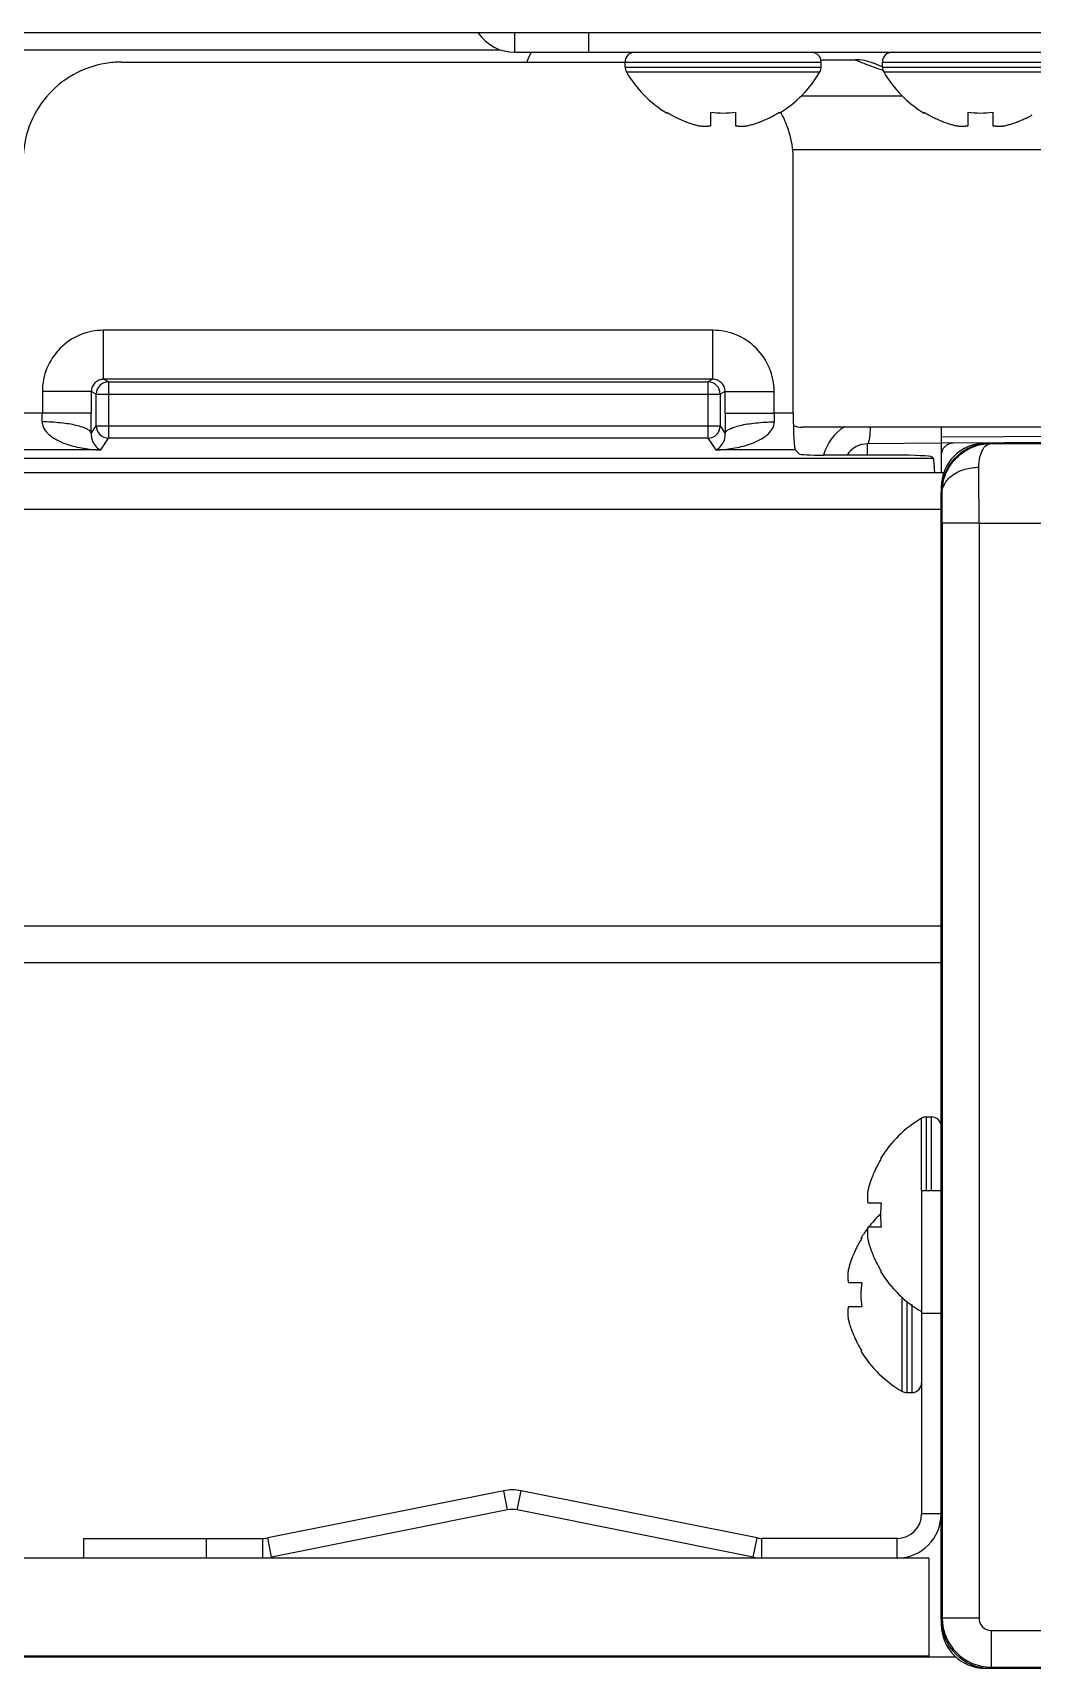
# Model space of a CAD drawing. Header units: millimetres. Extents: x -1686 to 4120, y -1850 to 2563.
# Drawn here: x 768.7 to 809.5, y -1789.9 to -1723.2 of the extents above; entities that cross this region are included whole.
import ezdxf

# ---------------------------------------------------------------- set-up
doc = ezdxf.new("R2010")
doc.units = ezdxf.units.MM
doc.header["$LTSCALE"] = 65.395
doc.layers.get('0').update_dxf_attribs({"linetype": 'CONTINUOUS'})
doc.layers.add('ASSI', color=7, linetype='CONTINUOUS')
doc.layers.add('GEOM', color=7, linetype='CONTINUOUS')

msp = doc.modelspace()

# ---------------------------------------------------------------- linework, layer by layer
at = {"linetype": 'Continuous'}
for p, q in [((788.379, -1723.951), (788.379, -1723.151)), ((791.379, -1723.151), (791.379, -1723.951)), ((62.981, -1723.845), (787.777, -1723.845)), ((788.379, -1723.951), (853.579, -1723.951)), ((794.579, -1726.429), (794.579, -1726.396)), ((796.379, -1726.946), (796.379, -1726.396)), ((797.379, -1726.396), (797.379, -1726.946)), ((799.179, -1726.396), (799.179, -1726.429)), ((805.079, -1726.429), (805.079, -1726.396)), ((806.879, -1726.946), (806.879, -1726.396)), ((807.879, -1726.396), (807.879, -1726.946)), ((47.689, -1741.101), (805.883, -1741.101)), ((805.779, -1741.701), (805.779, -1788.101)), ((47.779, -1742.601), (805.779, -1742.601)), ((47.779, -1759.601), (805.779, -1759.601)), ((47.779, -1761.101), (805.779, -1761.101)), ((803.301, -1769.101), (803.334, -1769.101)), ((802.784, -1770.901), (803.334, -1770.901)), ((803.334, -1771.901), (802.784, -1771.901)), ((802.501, -1772.351), (802.534, -1772.351)), ((801.984, -1774.151), (802.534, -1774.151)), ((803.334, -1773.701), (803.301, -1773.701)), ((802.534, -1775.151), (801.984, -1775.151)), ((802.534, -1776.951), (802.501, -1776.951)), ((805.279, -1785.401), (48.279, -1785.401)), ((805.279, -1785.401), (805.279, -1789.401)), ((805.279, -1789.401), (48.279, -1789.401)), ((807.579, -1789.901), (853.979, -1789.901))]:
    msp.add_line(p, q, dxfattribs=at)
for centre, radius, start, end in [((788.379, -1722.151), 1.8, 213.79718, 270), ((771.029, -1716.228), 19.6, 335.50392, 336.79201), ((797.078, -1722.331), 4.8, 210.30118, 238.62729), ((796.681, -1722.331), 4.8, 301.37271, 329.69882), ((807.578, -1722.331), 4.8, 210.30118, 238.62729), ((797.066, -1722.343), 4.755, 238.46592, 241.0313), ((797.064, -1722.347), 4.75, 241.03163, 241.99262), ((797.063, -1722.349), 4.747, 241.99259, 243.31875), ((797.061, -1722.353), 4.744, 243.3188, 244.45978), ((797.059, -1722.356), 4.74, 244.45979, 245.42782), ((797.057, -1722.361), 4.735, 245.4278, 246.68253), ((797.055, -1722.365), 4.73, 246.68262, 247.45262), ((797.053, -1722.372), 4.723, 247.45244, 248.99746), ((797.05, -1722.379), 4.715, 248.99775, 249.4819), ((797.046, -1722.39), 4.704, 249.48126, 251.53441), ((796.879, -1722.631), 3.798, 262.43512, 277.56488), ((796.713, -1722.39), 4.704, 288.46559, 290.51874), ((796.709, -1722.379), 4.715, 290.5181, 291.00225), ((796.706, -1722.372), 4.723, 291.00254, 292.54756), ((796.704, -1722.365), 4.73, 292.54738, 293.31738), ((796.702, -1722.361), 4.735, 293.31747, 294.5722), ((796.7, -1722.356), 4.74, 294.57218, 295.5402), ((796.698, -1722.353), 4.744, 295.54022, 296.6812), ((796.696, -1722.349), 4.747, 296.68125, 298.00741), ((796.695, -1722.347), 4.75, 298.00738, 298.96837), ((796.693, -1722.343), 4.755, 298.9687, 301.53408), ((807.566, -1722.343), 4.755, 238.46592, 241.0313), ((807.564, -1722.347), 4.75, 241.03163, 241.99262), ((807.563, -1722.349), 4.747, 241.99259, 243.31875), ((807.561, -1722.353), 4.744, 243.3188, 244.45978), ((807.559, -1722.356), 4.74, 244.45979, 245.42782), ((807.557, -1722.361), 4.735, 245.4278, 246.68253), ((807.555, -1722.365), 4.73, 246.68262, 247.45262), ((807.553, -1722.372), 4.723, 247.45244, 248.99746), ((807.55, -1722.379), 4.715, 248.99775, 249.4819), ((807.546, -1722.39), 4.704, 249.48126, 251.53441), ((807.379, -1722.631), 3.798, 262.43512, 277.56488), ((807.213, -1722.39), 4.704, 288.46559, 290.51874), ((807.209, -1722.379), 4.715, 290.5181, 291.00225), ((807.206, -1722.372), 4.723, 291.00254, 292.54756), ((807.204, -1722.365), 4.73, 292.54738, 293.31738), ((807.202, -1722.361), 4.735, 293.31747, 294.5722), ((807.2, -1722.356), 4.74, 294.57218, 295.5402), ((807.198, -1722.353), 4.744, 295.54022, 296.6812), ((807.196, -1722.349), 4.747, 296.68125, 298.00741), ((807.195, -1722.347), 4.75, 298.00738, 298.96837), ((797.04, -1722.408), 4.684, 251.53495, 252.62273), ((797.035, -1722.423), 4.669, 252.62279, 253.60512), ((797.026, -1722.453), 4.637, 253.60363, 255.68242), ((796.133, -1724.956), 2.006, 262.72591, 264.7415), ((796.131, -1724.977), 1.985, 264.74422, 265.39912), ((796.13, -1724.99), 1.973, 265.39843, 266.78331), ((796.13, -1725.001), 1.962, 266.78409, 267.62352), ((796.13, -1725.007), 1.955, 267.62337, 268.84548), ((796.129, -1725.012), 1.951, 268.84587, 270.92582), ((796.129, -1725.009), 1.953, 270.92611, 271.99638), ((796.129, -1725.003), 1.96, 271.99641, 273.02279), ((796.129, -1724.993), 1.97, 273.0233, 274.28602), ((796.128, -1724.98), 1.982, 274.28565, 275.13722), ((796.126, -1724.957), 2.005, 275.14015, 277.27441), ((797.633, -1724.957), 2.005, 262.72561, 264.85983), ((797.631, -1724.98), 1.982, 264.86274, 265.71439), ((797.63, -1724.992), 1.97, 265.71404, 266.97664), ((797.63, -1725.003), 1.959, 266.97715, 268.00366), ((797.629, -1725.009), 1.954, 268.00369, 269.07382), ((797.629, -1725.012), 1.95, 269.07411, 270.19949), ((797.629, -1725.011), 1.951, 270.19954, 271.15407), ((797.629, -1725.007), 1.955, 271.15446, 272.37669), ((797.629, -1725.001), 1.962, 272.37652, 273.21587), ((797.628, -1724.99), 1.973, 273.21665, 274.6016), ((797.627, -1724.977), 1.985, 274.6009, 275.25576), ((797.625, -1724.956), 2.006, 275.2585, 277.27409), ((796.733, -1722.453), 4.637, 284.31758, 286.39637), ((796.724, -1722.423), 4.669, 286.39488, 287.37721), ((796.719, -1722.408), 4.684, 287.37727, 288.46505), ((807.54, -1722.408), 4.684, 251.53495, 252.62273), ((807.535, -1722.423), 4.669, 252.62279, 253.60512), ((807.526, -1722.453), 4.637, 253.60363, 255.68242), ((806.633, -1724.956), 2.006, 262.72591, 264.7415), ((806.631, -1724.977), 1.985, 264.74422, 265.39912), ((806.63, -1724.99), 1.973, 265.39843, 266.78331), ((806.63, -1725.001), 1.962, 266.78409, 267.62352), ((806.63, -1725.007), 1.955, 267.62337, 268.84548), ((806.629, -1725.012), 1.951, 268.84587, 270.92582), ((806.629, -1725.009), 1.953, 270.92611, 271.99638), ((806.629, -1725.003), 1.96, 271.99641, 273.02279), ((806.629, -1724.993), 1.97, 273.0233, 274.28602), ((806.628, -1724.98), 1.982, 274.28565, 275.13722), ((806.626, -1724.957), 2.005, 275.14015, 277.27441), ((808.133, -1724.957), 2.005, 262.72561, 264.85983), ((808.131, -1724.98), 1.982, 264.86274, 265.71439), ((808.13, -1724.992), 1.97, 265.71404, 266.97664), ((808.13, -1725.003), 1.959, 266.97715, 268.00366), ((808.129, -1725.009), 1.954, 268.00369, 269.07382), ((808.129, -1725.012), 1.95, 269.07411, 270.19949), ((808.129, -1725.011), 1.951, 270.19954, 271.15407), ((808.129, -1725.007), 1.955, 271.15446, 272.37669), ((808.129, -1725.001), 1.962, 272.37652, 273.21587), ((808.128, -1724.99), 1.973, 273.21665, 274.6016), ((808.127, -1724.977), 1.985, 274.6009, 275.25576), ((808.125, -1724.956), 2.006, 275.2585, 277.27409), ((807.233, -1722.453), 4.637, 284.31758, 286.39637), ((807.224, -1722.423), 4.669, 286.39488, 287.37721), ((807.219, -1722.408), 4.684, 287.37727, 288.46505), ((807.579, -1741.701), 1.8, 90, 180), ((807.374, -1771.58), 4.74, 154.45979, 155.42782), ((807.377, -1771.582), 4.744, 153.3188, 154.45978), ((807.381, -1771.584), 4.747, 151.99259, 153.31875), ((807.383, -1771.585), 4.75, 151.03163, 151.99262), ((807.387, -1771.587), 4.755, 148.46592, 151.0313), ((807.307, -1771.556), 4.669, 162.62279, 163.60512), ((807.322, -1771.561), 4.684, 161.53495, 162.62273), ((807.34, -1771.567), 4.704, 159.48126, 161.53441), ((807.351, -1771.571), 4.715, 158.99775, 159.4819), ((807.358, -1771.574), 4.723, 157.45244, 158.99746), ((807.365, -1771.576), 4.73, 156.68262, 157.45262), ((807.369, -1771.578), 4.735, 155.4278, 156.68253), ((804.721, -1770.651), 1.954, 178.00369, 179.07382), ((804.718, -1770.651), 1.95, 179.07411, 180.19949), ((804.719, -1770.651), 1.951, 180.19954, 181.15407), ((804.723, -1770.65), 1.955, 181.15446, 182.37669), ((804.727, -1770.651), 1.959, 176.97715, 178.00366), ((804.729, -1770.65), 1.962, 182.37652, 183.21587), ((804.737, -1770.651), 1.97, 175.71404, 176.97664), ((804.74, -1770.65), 1.973, 183.21665, 184.6016), ((804.75, -1770.652), 1.982, 174.86274, 175.71439), ((804.753, -1770.649), 1.985, 184.6009, 185.25576), ((804.773, -1770.654), 2.005, 172.72561, 174.85983), ((804.774, -1770.647), 2.006, 185.2585, 187.27409), ((807.277, -1771.547), 4.637, 163.60363, 165.68242), ((807.087, -1771.401), 3.786, 172.40134, 179.99114), ((807.087, -1771.4), 3.786, 180.00886, 187.59866), ((804.723, -1772.151), 1.955, 177.62337, 178.84548), ((804.718, -1772.151), 1.951, 178.84587, 180.92582), ((804.721, -1772.15), 1.953, 180.92611, 181.99638), ((804.729, -1772.151), 1.962, 176.78409, 177.62352), ((804.74, -1772.152), 1.973, 175.39843, 176.78331), ((804.752, -1772.152), 1.985, 174.74422, 175.39912), ((804.774, -1772.155), 2.006, 172.72591, 174.7415), ((806.569, -1774.828), 4.735, 155.4278, 156.68253), ((806.574, -1774.83), 4.74, 154.45979, 155.42782), ((806.577, -1774.832), 4.744, 153.3188, 154.45978), ((806.581, -1774.834), 4.747, 151.99259, 153.31875), ((806.583, -1774.835), 4.75, 151.03163, 151.99262), ((806.587, -1774.837), 4.755, 148.46592, 151.0313), ((804.727, -1772.15), 1.96, 181.99641, 183.02279), ((804.737, -1772.15), 1.97, 183.0233, 184.28602), ((804.75, -1772.149), 1.982, 184.28565, 185.13722), ((804.773, -1772.147), 2.005, 185.14015, 187.27441), ((807.277, -1771.254), 4.637, 194.31758, 196.39637), ((807.307, -1771.245), 4.669, 196.39488, 197.37721), ((807.322, -1771.24), 4.684, 197.37727, 198.46505), ((807.34, -1771.234), 4.704, 198.46559, 200.51874), ((806.477, -1774.797), 4.637, 163.60363, 165.68242), ((806.507, -1774.806), 4.669, 162.62279, 163.60512), ((806.522, -1774.811), 4.684, 161.53495, 162.62273), ((806.54, -1774.817), 4.704, 159.48126, 161.53441), ((806.551, -1774.821), 4.715, 158.99775, 159.4819), ((806.558, -1774.824), 4.723, 157.45244, 158.99746), ((806.565, -1774.826), 4.73, 156.68262, 157.45262), ((807.351, -1771.23), 4.715, 200.5181, 201.00225), ((807.358, -1771.227), 4.723, 201.00254, 202.54756), ((807.365, -1771.225), 4.73, 202.54738, 203.31738), ((807.369, -1771.223), 4.735, 203.31747, 204.5722), ((807.374, -1771.221), 4.74, 204.57218, 205.5402), ((807.377, -1771.219), 4.744, 205.54022, 206.6812), ((807.381, -1771.217), 4.747, 206.68125, 208.00741), ((807.383, -1771.216), 4.75, 208.00738, 208.96837), ((807.387, -1771.214), 4.755, 208.9687, 211.53408), ((803.921, -1773.901), 1.954, 178.00369, 179.07382), ((803.918, -1773.901), 1.95, 179.07411, 180.19949), ((803.919, -1773.901), 1.951, 180.19954, 181.15407), ((803.923, -1773.9), 1.955, 181.15446, 182.37669), ((803.927, -1773.901), 1.959, 176.97715, 178.00366), ((803.929, -1773.9), 1.962, 182.37652, 183.21587), ((803.937, -1773.901), 1.97, 175.71404, 176.97664), ((803.94, -1773.9), 1.973, 183.21665, 184.6016), ((803.95, -1773.902), 1.982, 174.86274, 175.71439), ((803.953, -1773.899), 1.985, 184.6009, 185.25576), ((803.973, -1773.904), 2.005, 172.72561, 174.85983), ((803.974, -1773.897), 2.006, 185.2585, 187.27409), ((806.287, -1774.651), 3.786, 172.40134, 179.99114), ((806.287, -1774.65), 3.786, 180.00886, 187.59866), ((803.923, -1775.401), 1.955, 177.62337, 178.84548), ((803.918, -1775.401), 1.951, 178.84587, 180.92582), ((803.921, -1775.4), 1.953, 180.92611, 181.99638), ((803.929, -1775.401), 1.962, 176.78409, 177.62352), ((803.927, -1775.4), 1.96, 181.99641, 183.02279), ((803.937, -1775.4), 1.97, 183.0233, 184.28602), ((803.94, -1775.402), 1.973, 175.39843, 176.78331), ((803.95, -1775.399), 1.982, 184.28565, 185.13722), ((803.952, -1775.402), 1.985, 174.74422, 175.39912), ((803.974, -1775.405), 2.006, 172.72591, 174.7415), ((803.973, -1775.397), 2.005, 185.14015, 187.27441), ((806.477, -1774.504), 4.637, 194.31758, 196.39637), ((806.507, -1774.495), 4.669, 196.39488, 197.37721), ((806.522, -1774.49), 4.684, 197.37727, 198.46505), ((806.54, -1774.484), 4.704, 198.46559, 200.51874), ((806.551, -1774.48), 4.715, 200.5181, 201.00225), ((806.558, -1774.477), 4.723, 201.00254, 202.54756), ((806.565, -1774.475), 4.73, 202.54738, 203.31738), ((806.569, -1774.473), 4.735, 203.31747, 204.5722), ((806.574, -1774.471), 4.74, 204.57218, 205.5402), ((806.577, -1774.469), 4.744, 205.54022, 206.6812), ((806.581, -1774.467), 4.747, 206.68125, 208.00741), ((806.583, -1774.466), 4.75, 208.00738, 208.96837), ((806.587, -1774.464), 4.755, 208.9687, 211.53408), ((807.579, -1788.101), 1.8, 180, 270)]:
    msp.add_arc(centre, radius, start, end, dxfattribs=at)
at = {"layer": 'ASSI', "linetype": 'Continuous'}
for p, q in [((792.879, -1724.351), (800.879, -1724.351)), ((792.879, -1724.551), (792.879, -1724.351)), ((792.879, -1724.551), (800.879, -1724.551)), ((792.934, -1724.752), (800.825, -1724.752)), ((800.879, -1724.551), (800.879, -1724.351)), ((803.379, -1724.351), (811.379, -1724.351)), ((803.379, -1724.551), (803.379, -1724.351)), ((803.379, -1724.551), (811.379, -1724.551)), ((803.434, -1724.752), (811.325, -1724.752)), ((804.978, -1770.401), (804.978, -1767.455)), ((805.179, -1767.401), (805.379, -1767.401)), ((805.179, -1770.401), (805.179, -1767.401)), ((805.379, -1770.401), (805.379, -1767.401)), ((804.178, -1774.752), (804.178, -1778.596)), ((804.379, -1774.913), (804.379, -1778.651)), ((804.579, -1775.058), (804.579, -1778.651)), ((804.379, -1778.651), (804.579, -1778.651))]:
    msp.add_line(p, q, dxfattribs=at)
for centre, radius, start, end in [((793.279, -1724.351), 0.4, 90, 180), ((800.479, -1724.351), 0.4, 0, 90), ((803.779, -1724.351), 0.4, 90, 180), ((793.279, -1724.551), 0.4, 180, 210.30118), ((797.078, -1722.331), 4.8, 210.30118, 238.62729), ((796.681, -1722.331), 4.8, 301.37271, 329.69882), ((800.479, -1724.551), 0.4, 329.69882, 360), ((803.779, -1724.551), 0.4, 180, 210.30118), ((807.578, -1722.331), 4.8, 210.30118, 238.62729), ((807.399, -1771.599), 4.8, 120.30118, 148.54207), ((805.179, -1767.801), 0.4, 90, 120.30118), ((805.379, -1767.801), 0.4, 0, 90), ((806.599, -1774.849), 4.8, 133.56201, 142.05712), ((806.599, -1774.849), 4.8, 142.76371, 148.54207), ((807.399, -1771.202), 4.8, 211.45793, 239.69882), ((806.599, -1774.452), 4.8, 211.45793, 239.69882), ((804.379, -1778.251), 0.4, 239.69882, 270), ((804.579, -1778.251), 0.4, 270, 360)]:
    msp.add_arc(centre, radius, start, end, dxfattribs=at)
at = {"layer": 'GEOM', "linetype": 'Continuous'}
for p, q in [((853.879, -1723.151), (35.079, -1723.151)), ((772.322, -1724.351), (792.879, -1724.351)), ((800.86, -1724.251), (802.278, -1724.251)), ((802.28, -1724.257), (802.265, -1724.251)), ((803.182, -1724.464), (803.025, -1724.4)), ((803.383, -1724.541), (803.142, -1724.448)), ((803.353, -1724.531), (803.182, -1724.464)), ((803.379, -1724.54), (803.353, -1724.531)), ((803.388, -1724.68), (803.385, -1724.679)), ((800.062, -1725.728), (804.197, -1725.728)), ((799.703, -1727.918), (822.792, -1727.918)), ((799.741, -1738.679), (799.741, -1728.351)), ((796.461, -1735.296), (771.598, -1735.296)), ((771.598, -1737.296), (771.598, -1735.296)), ((796.461, -1737.296), (796.461, -1735.296)), ((796.461, -1737.296), (771.598, -1737.296)), ((771.8, -1737.397), (771.598, -1737.296)), ((771.8, -1737.397), (796.258, -1737.397)), ((771.8, -1737.397), (771.8, -1739.695)), ((796.461, -1737.296), (796.258, -1737.397)), ((796.258, -1737.397), (796.258, -1739.695)), ((771.097, -1737.795), (769.098, -1737.795)), ((769.098, -1737.795), (769.098, -1738.679)), ((771.301, -1737.897), (771.097, -1737.795)), ((771.097, -1737.795), (771.097, -1738.679)), ((771.301, -1737.897), (796.758, -1737.897)), ((771.301, -1739.196), (771.301, -1737.897)), ((796.962, -1737.795), (796.758, -1737.897)), ((796.758, -1737.897), (796.758, -1739.196)), ((796.962, -1737.795), (798.961, -1737.795)), ((796.962, -1738.679), (796.962, -1737.795)), ((798.961, -1738.679), (798.961, -1737.795)), ((769.098, -1738.679), (768.318, -1738.679)), ((771.097, -1738.679), (769.098, -1738.679)), ((796.962, -1738.679), (798.961, -1738.679)), ((799.741, -1738.679), (798.961, -1738.679)), ((771.093, -1739.507), (771.301, -1739.196)), ((771.301, -1739.196), (796.758, -1739.196)), ((796.758, -1739.196), (796.965, -1739.507)), ((815.779, -1739.251), (800.103, -1739.251)), ((805.779, -1739.251), (805.779, -1741.101)), ((771.479, -1740.177), (771.8, -1739.695)), ((796.258, -1739.695), (771.8, -1739.695)), ((796.258, -1739.695), (796.58, -1740.177)), ((805.779, -1739.901), (802.771, -1739.927)), ((815.827, -1739.607), (805.779, -1739.651)), ((816.078, -1739.856), (805.779, -1739.901)), ((807.579, -1739.901), (853.979, -1739.901)), ((807.793, -1739.915), (807.779, -1739.901)), ((807.793, -1739.915), (853.766, -1739.915)), ((805.455, -1740.526), (762.604, -1740.526)), ((771.479, -1740.177), (768.243, -1740.177)), ((799.816, -1740.177), (796.58, -1740.177)), ((799.816, -1740.177), (799.98, -1740.341)), ((803.896, -1740.391), (800.978, -1740.391)), ((805.394, -1740.465), (805.455, -1740.526)), ((805.815, -1741.936), (805.779, -1741.9)), ((805.779, -1787.901), (805.779, -1741.9)), ((807.323, -1743.164), (805.824, -1743.164)), ((805.824, -1743.164), (805.824, -1787.857)), ((807.323, -1743.164), (854.236, -1743.164)), ((807.323, -1743.164), (807.323, -1787.857)), ((804.979, -1770.401), (805.779, -1770.401)), ((804.979, -1770.401), (804.979, -1783.601)), ((804.979, -1775.401), (805.779, -1775.401)), ((787.926, -1782.655), (778.297, -1784.581)), ((788.083, -1783.44), (787.926, -1782.655)), ((788.476, -1783.44), (788.632, -1782.655)), ((798.262, -1784.581), (788.632, -1782.655)), ((788.083, -1783.44), (778.454, -1785.366)), ((798.105, -1785.366), (788.476, -1783.44)), ((805.779, -1783.601), (804.979, -1783.601)), ((770.779, -1784.601), (778.101, -1784.601)), ((770.779, -1784.601), (770.779, -1785.401)), ((775.779, -1784.601), (775.779, -1785.401)), ((778.101, -1785.401), (778.101, -1784.601)), ((778.454, -1785.366), (778.297, -1784.581)), ((798.105, -1785.366), (798.262, -1784.581)), ((803.979, -1784.601), (798.458, -1784.601)), ((798.458, -1785.401), (798.458, -1784.601)), ((803.979, -1785.401), (803.979, -1784.601)), ((805.824, -1787.857), (805.779, -1787.901)), ((807.323, -1787.857), (805.824, -1787.857)), ((807.823, -1788.357), (853.736, -1788.357)), ((807.823, -1788.357), (807.823, -1789.856)), ((806.385, -1789.443), (47.174, -1789.443)), ((807.823, -1789.856), (807.779, -1789.901)), ((853.78, -1789.901), (807.779, -1789.901)), ((807.823, -1789.856), (853.736, -1789.856))]:
    msp.add_line(p, q, dxfattribs=at)
for centre, radius, start, end in [((772.322, -1728.364), 4.014, 90.00065, 99.34011), ((802.265, -1726.251), 2, 67.67798, 90.00006), ((808.895, -1708.613), 16.985, 247.07748, 249.54098), ((808.89, -1708.621), 16.976, 249.54783, 250.85591), ((808.768, -1708.97), 16.606, 250.85984, 251.0863), ((795.745, -1728.351), 3.996, 0.00177, 29.17985), ((771.597, -1737.795), 2.499, 89.98056, 179.99147), ((796.462, -1737.795), 2.499, 0.00853, 90.01944), ((771.801, -1737.897), 0.5, 90.05852, 179.96948), ((796.258, -1737.897), 0.5, 0.03052, 89.94148), ((751.024, -1738.68), 18.074, 358.87774, 0.00234), ((672.694, -1738.681), 98.403, 359.51902, 0.00099), ((893.973, -1738.687), 97.011, 179.99555, 180.48444), ((816.763, -1738.683), 17.802, 179.98906, 181.13086), ((771.801, -1739.194), 0.501, 180.1504, 269.8963), ((796.258, -1739.194), 0.501, 270.1037, 359.8496), ((800.103, -1738.251), 1, 248.91742, 270), ((802.901, -1740.927), 2, 122.49683, 164.43524), ((802.779, -1740.927), 1, 90.5, 147.36653), ((806.279, -1740.398), 0.5, 90.24616, 179.99998), ((525.82, -1743.108), 281.503, 359.98861, 0.45302), ((788.279, -1784.42), 1.8, 78.69007, 101.30993), ((788.279, -1784.42), 1, 78.69007, 101.30993), ((803.979, -1783.601), 1.8, 270, 360), ((803.979, -1783.601), 1, 270, 360), ((778.101, -1783.601), 1, 270, 281.30993), ((798.458, -1783.601), 1, 258.69007, 270), ((798.458, -1783.601), 1.8, 258.69007, 270), ((807.824, -1787.856), 2, 180.01489, 269.98511), ((807.823, -1787.857), 0.5, 179.99664, 270.00336)]:
    msp.add_arc(centre, radius, start, end, dxfattribs=at)
for centre, major_axis, ratio, start_param, end_param in [((799.82, -1738.679), (0, 1.5), 0.052408, -4.712389, -3.193953), ((807.78, -1741.901), (1.415, -1.415), 0.999695, 2.454943, 3.926839), ((807.78, -1741.901), (-1.415, 1.415), 0.999695, -0.785246, -0.68665), ((800.978, -1740.338), (1, 0), 0.052408, -3.089233, -1.570796), ((803.896, -1740.47), (1.5, 0), 0.052408, 0.05236, 1.570796), ((805.451, -1742.024), (0, 1.5), 0.052408, -0.901822, -0.05236), ((807.78, -1787.9), (1.415, 1.415), 0.999695, 2.356347, 3.926839)]:
    msp.add_ellipse(centre, major_axis=major_axis, ratio=ratio, start_param=start_param, end_param=end_param, dxfattribs=at)
for points, knots in [([(771.671, -1724.404), (771.21, -1724.48), (770.308, -1724.797), (769.206, -1725.708), (768.485, -1726.941), (768.318, -1727.884), (768.318, -1728.351)], [0, 0, 0, 0, 0.250004, 0.500006, 0.750004, 1, 1, 1, 1]), ([(771.598, -1737.296), (771.533, -1737.296), (771.402, -1737.321), (771.235, -1737.431), (771.123, -1737.598), (771.097, -1737.73), (771.097, -1737.795)], [0, 0, 0, 0, 0.248906, 0.498879, 0.749516, 1, 1, 1, 1]), ([(796.962, -1737.795), (796.962, -1737.73), (796.936, -1737.598), (796.824, -1737.431), (796.657, -1737.321), (796.526, -1737.296), (796.461, -1737.296)], [0, 0, 0, 0, 0.250484, 0.501121, 0.751094, 1, 1, 1, 1]), ([(769.095, -1739.034), (769.093, -1739.097), (769.116, -1739.222), (769.207, -1739.384), (769.328, -1739.519), (769.513, -1739.67), (769.77, -1739.818), (770.098, -1739.949), (770.437, -1740.047), (770.896, -1740.139), (771.246, -1740.171), (771.479, -1740.177)], [0, 0, 0, 0, 0.066348, 0.13084, 0.19428, 0.257134, 0.381843, 0.506027, 0.629894, 0.75352, 1, 1, 1, 1]), ([(771.093, -1739.507), (771.088, -1739.473), (771.038, -1739.398), (770.908, -1739.316), (770.718, -1739.239), (770.47, -1739.171), (770.173, -1739.114), (769.71, -1739.054), (769.345, -1739.036), (769.095, -1739.034)], [0, 0, 0, 0, 0.048724, 0.119336, 0.216256, 0.338594, 0.483125, 0.64523, 1, 1, 1, 1]), ([(796.58, -1740.177), (796.813, -1740.171), (797.163, -1740.139), (797.622, -1740.047), (797.961, -1739.949), (798.289, -1739.818), (798.546, -1739.67), (798.731, -1739.519), (798.852, -1739.384), (798.943, -1739.222), (798.966, -1739.097), (798.964, -1739.034)], [0, 0, 0, 0, 0.246481, 0.370108, 0.493976, 0.618161, 0.742871, 0.805725, 0.869164, 0.933655, 1, 1, 1, 1]), ([(796.965, -1739.507), (796.97, -1739.473), (797.021, -1739.398), (797.151, -1739.316), (797.341, -1739.239), (797.589, -1739.171), (797.886, -1739.114), (798.349, -1739.054), (798.714, -1739.036), (798.964, -1739.034)], [0, 0, 0, 0, 0.048724, 0.119336, 0.216256, 0.338594, 0.483126, 0.645231, 1, 1, 1, 1]), ([(802.88, -1739.251), (802.877, -1739.342), (802.868, -1739.506), (802.847, -1739.715), (802.82, -1739.848), (802.796, -1739.91), (802.778, -1739.927), (802.771, -1739.927)], [0, 0, 0, 0, 0.393, 0.705707, 0.910343, 0.967959, 1, 1, 1, 1]), ([(771.093, -1739.507), (771.085, -1739.68), (771.175, -1739.961), (771.39, -1740.143), (771.479, -1740.177)], [0, 0, 0, 0, 0.643929, 1, 1, 1, 1]), ([(796.58, -1740.177), (796.669, -1740.143), (796.884, -1739.961), (796.973, -1739.68), (796.965, -1739.507)], [0, 0, 0, 0, 0.356071, 1, 1, 1, 1]), ([(802.767, -1740.385), (802.767, -1740.35), (802.767, -1740.286), (802.767, -1740.195), (802.768, -1740.116), (802.768, -1740.051), (802.768, -1739.999), (802.769, -1739.965), (802.77, -1739.945), (802.769, -1739.935), (802.771, -1739.931), (802.77, -1739.927), (802.771, -1739.927)], [0, 0, 0, 0, 0.22454, 0.423909, 0.596143, 0.73949, 0.852505, 0.934077, 0.962778, 0.983347, 0.995751, 1, 1, 1, 1]), ([(805.815, -1741.936), (805.814, -1741.667), (805.92, -1741.129), (806.371, -1740.461), (807.028, -1740.021), (807.541, -1739.917), (807.793, -1739.915)], [0, 0, 0, 0, 0.258498, 0.510789, 0.757209, 1, 1, 1, 1]), ([(807.314, -1740.882), (807.313, -1740.745), (807.338, -1740.499), (807.446, -1740.19), (807.595, -1739.983), (807.732, -1739.919), (807.793, -1739.915)], [0, 0, 0, 0, 0.355464, 0.633641, 0.841673, 1, 1, 1, 1]), ([(805.815, -1741.936), (805.817, -1741.796), (805.913, -1741.499), (806.262, -1741.158), (806.75, -1740.937), (807.123, -1740.884), (807.314, -1740.882)], [0, 0, 0, 0, 0.20869, 0.444303, 0.712141, 1, 1, 1, 1]), ([(805.824, -1743.164), (805.824, -1743.051), (805.823, -1742.642), (805.82, -1742.232), (805.815, -1741.936)], [0, 0, 0, 0, 0.275371, 1, 1, 1, 1])]:
    msp.add_open_spline(points, degree=3, knots=knots, dxfattribs=at)

doc.saveas('drawing.dxf')
